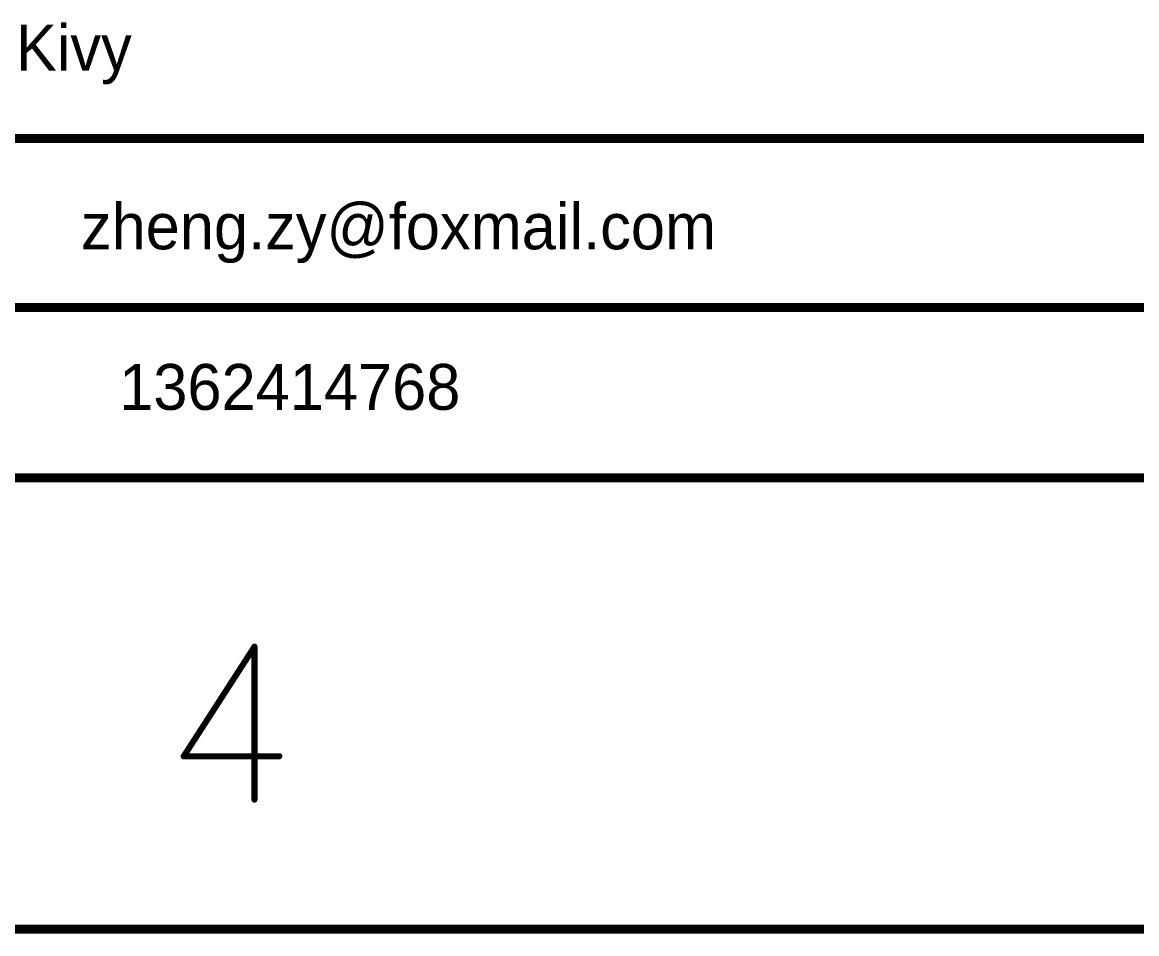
# Model space of a CAD drawing. Extents: x -2963 to -2452, y -1056 to -650.
# Drawn here: x -2678.3 to -2641.28, y -1055.51 to -1025.22 of the extents above; entities that cross this region are included whole.
import ezdxf

# ---------------------------------------------------------------- set-up
doc = ezdxf.new("R2010")
doc.units = 0
doc.header["$MEASUREMENT"] = 0
doc.layers.add('DRILLDRAWING', color=1, linetype='CONTINUOUS')

msp = doc.modelspace()

# ---------------------------------------------------------------- linework, layer by layer
at = {"layer": 'DRILLDRAWING'}
for points, const_width in [([(-2707.509, -1029.084), (-2632.509, -1029.084)], 0.3), ([(-2707.509, -1034.697), (-2482.509, -1034.697)], 0.3), ([(-2932.509, -1040.356), (-2482.539, -1040.356)], 0.3), ([(-2672.939, -1049.609), (-2670.59, -1045.969)], 0.203), ([(-2670.59, -1051.049), (-2670.59, -1045.969)], 0.203), ([(-2672.939, -1049.609), (-2669.764, -1049.609)], 0.203), ([(-2962.509, -1055.356), (-2452.523, -1055.356)], 0.3)]:
    msp.add_lwpolyline(points, dxfattribs=dict(at, const_width=const_width))
at = {"layer": 'DRILLDRAWING', "const_width": 0.102}
for points in [[(-2670.641, -1045.969, 1), (-2670.539, -1045.969, 1)], [(-2670.641, -1045.969, 1), (-2670.539, -1045.969, 1)], [(-2672.99, -1049.609, 1), (-2672.889, -1049.609, 1)], [(-2672.99, -1049.609, 1), (-2672.889, -1049.609, 1)], [(-2669.815, -1049.609, 1), (-2669.714, -1049.609, 1)], [(-2670.641, -1051.049, 1), (-2670.539, -1051.049, 1)]]:
    msp.add_lwpolyline(points, format="xyb", close=True, dxfattribs=at)

# ---------------------------------------------------------------- texts
at = {"layer": 'DRILLDRAWING'}
for s, p in [('Technical Questions Contact: Kivy', (-2705.702, -1026.827)), ('zheng.zy@foxmail.com', (-2676.354, -1032.765)), ('1362414768', (-2675.084, -1038.099))]:
    msp.add_text(s, height=1.524, dxfattribs=at).set_placement(p)

doc.saveas('drawing.dxf')
